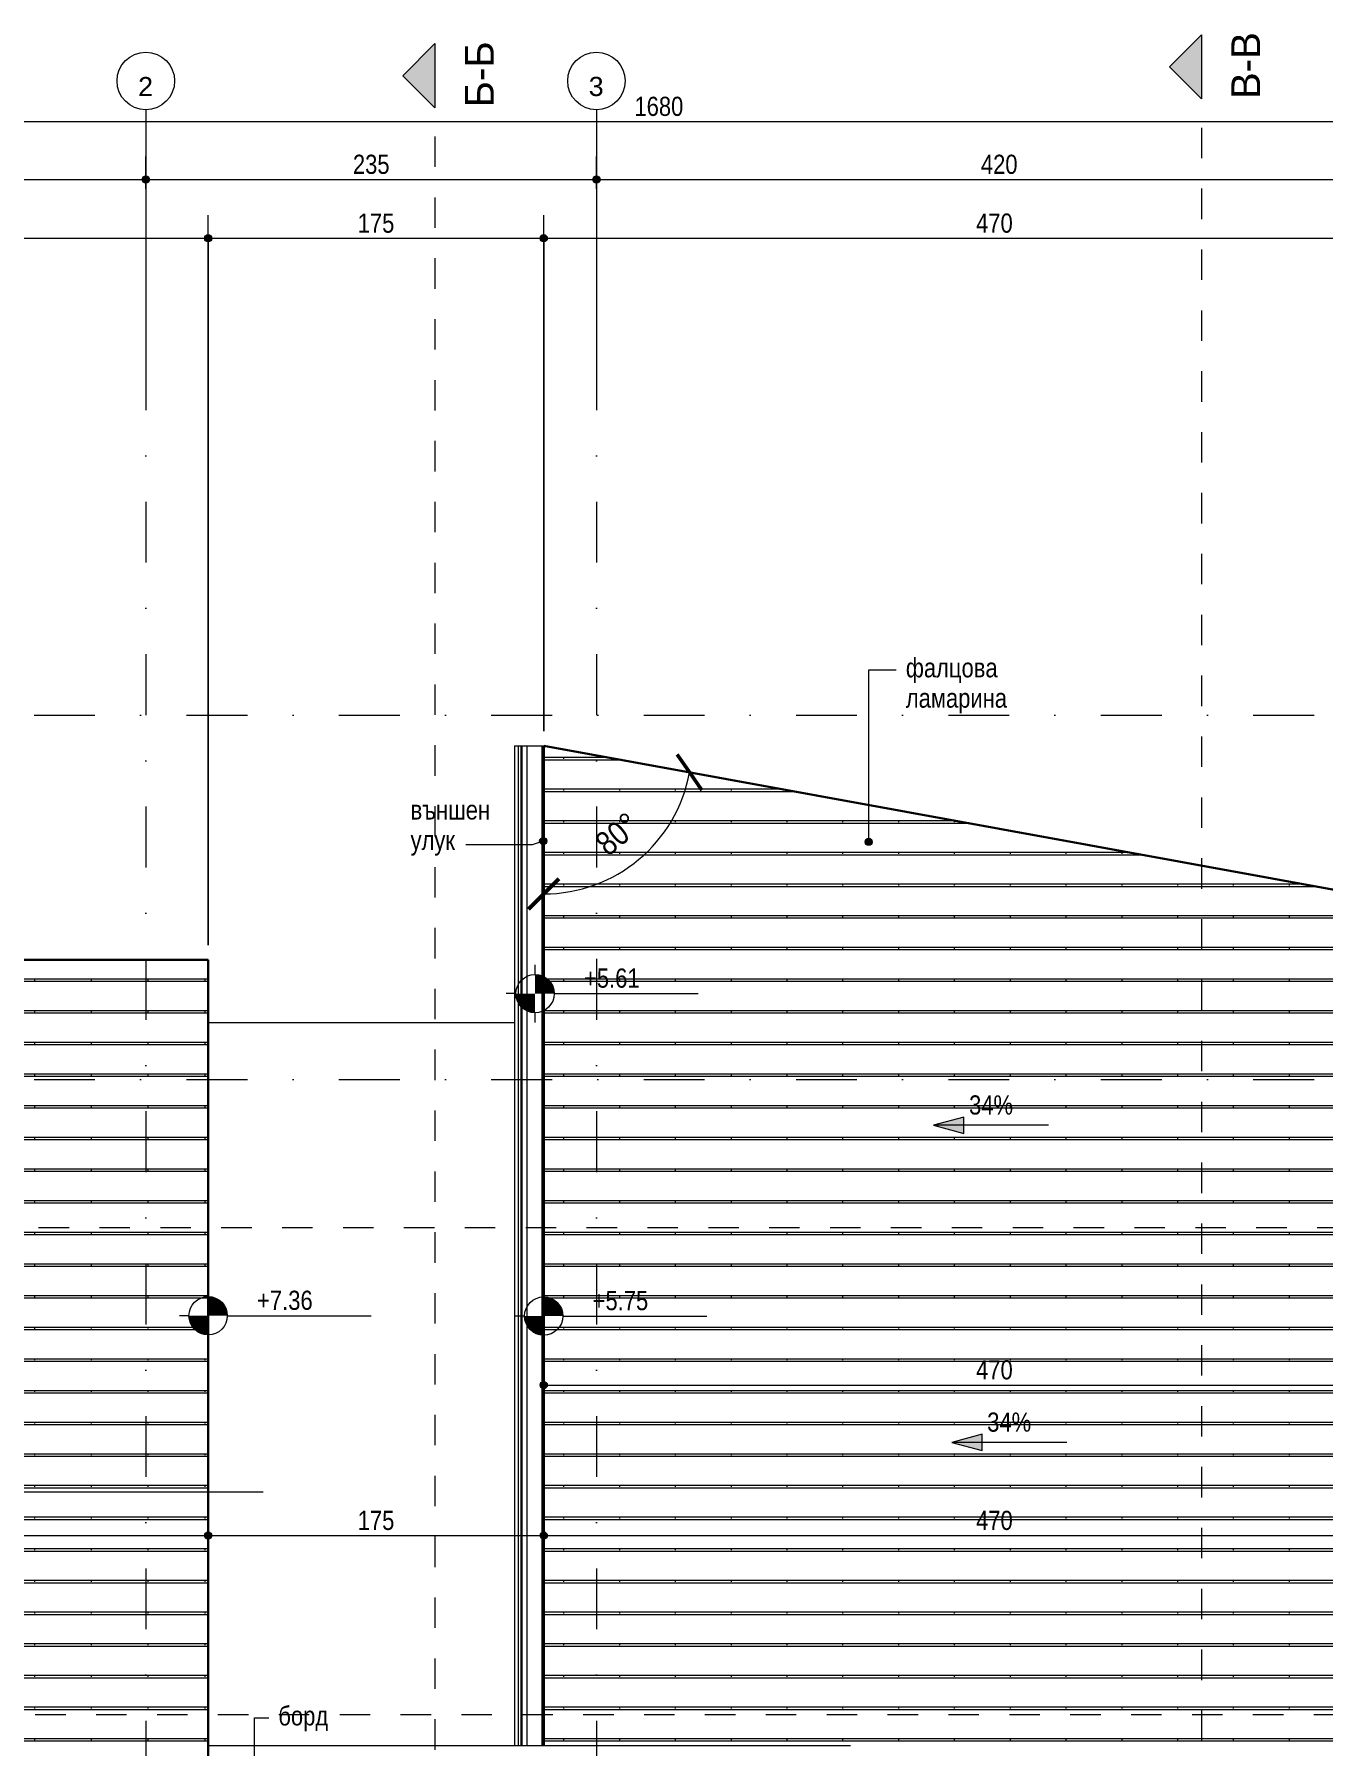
# Model space of a CAD drawing. Header units: centimetres. Extents: x -78 to 2009, y -1469 to 312.
# Drawn here: x 638 to 1310, y -582 to 311 of the extents above; entities that cross this region are included whole.
import ezdxf

# ---------------------------------------------------------------- set-up
doc = ezdxf.new("R2010")
doc.units = ezdxf.units.CM
doc.linetypes.add('Dash', pattern=[31.75, 15.875, -15.875])
doc.linetypes.add('Dash dot', pattern=[79.375, 31.75, -23.8125, 0, -23.8125])
for name, color, linetype, lineweight in [('A-ANNO-DIMS', 7, 'Continuous', 9), ('A-ANNO-DIMS-50', 7, 'Continuous', 9), ('A-ANNO-NOTE', 7, 'Continuous', 9), ('A-DETL-MBND', 7, 'Continuous', 9), ('A-ROOF', 7, 'Continuous', 9), ('A-ROOF-OTLN', 7, 'Continuous', 9), ('A-ROOF-PATT', 7, 'Continuous', 9), ('A-WALL', 7, 'Continuous', 9), ('G-ANNO-DIMS', 7, 'Continuous', 9), ('G-ANNO-SYMB', 7, 'Continuous', 9), ('G-ANNO-TEXT', 7, 'Continuous', 9), ('S-GRID', 7, 'Continuous', 9), ('S-GRID-IDEN', 7, 'Continuous', 9)]:
    doc.layers.add(name, color=color, linetype=linetype, lineweight=lineweight)
doc.styles.add('Arial', font='arial.ttf', dxfattribs={"height": 10})
doc.styles.add('Arial Narrow', font='ARIALN.TTF', dxfattribs={"height": 10})
doc.styles.add('Arial Narrow_1', font='ARIALN.TTF', dxfattribs={"height": 12.5})
doc.styles.add('Arial Narrow_2', font='ARIALN.TTF', dxfattribs={"height": 10})
doc.styles.add('Arial_1', font='arial.ttf', dxfattribs={"height": 15})
doc.dimstyles.new('Diagonal_1', dxfattribs={"dimscale": 30.48, "dimtxt": 12.792887, "dimasz": 0.520833, "dimexe": 0.393701, "dimexo": 0.246063, "dimgap": 0.246063, "dimtad": 1, "dimdec": 0, "dimzin": 0, "dimdsep": 46, "dimtxsty": 'Arial Narrow_1', "dimblk1": 'OBLIQUE', "dimblk2": 'OBLIQUE', "dimsah": 1, "dimcen": 0.09, "dimadec": 0, "dimazin": 0, "dimtfac": 1, "dimtdec": 4, "dimtix": 1, "dimtmove": 0, "dimatfit": 3, "dimfxl": 0, "dimtvp": 1, "dimtolj": 1, "dimtzin": 0, "dimarcsym": 0})
doc.dimstyles.new('TEC_DIM', dxfattribs={"dimscale": 30.48, "dimtxt": 10.23431, "dimasz": 0.492126, "dimexe": 0.393701, "dimexo": 0.246063, "dimgap": 0, "dimtad": 1, "dimdec": 0, "dimzin": 0, "dimdsep": 46, "dimtxsty": 'Arial Narrow', "dimblk1": 'DOTSMALL', "dimblk2": 'DOTSMALL', "dimsah": 1, "dimcen": 0.09, "dimazin": 0, "dimtfac": 1, "dimtdec": 4, "dimtix": 1, "dimtmove": 0, "dimatfit": 3, "dimfxl": 0, "dimtvp": 1, "dimtolj": 1, "dimtzin": 0, "dimarcsym": 0})

# ---------------------------------------------------------------- blocks, each defined once
blk = doc.blocks.new('Grid - TEC_GRID_CIRCLE-145857-ПОКРИВ')
at = {"layer": 'S-GRID-IDEN'}
blk.add_circle((0, 0), 0.3, dxfattribs=at)
blk = doc.blocks.new('Section - TEC_SECTION-13048-ПОКРИВ')
at = {"layer": 'G-ANNO-SYMB'}
blk.add_hatch(color=256, dxfattribs=at).paths.add_polyline_path([(0, 0.334), (0.334, 0), (-0.334, 0)])
for p, q in [((0, 0.334), (-0.334, 0)), ((0.334, 0), (0, 0.334)), ((-0.334, 0), (0.334, 0))]:
    blk.add_line(p, q, dxfattribs=at)
blk = doc.blocks.new('Spot Elevations - PLAN - PROJECT-149572-ПОКРИВ')
at = {"layer": 'A-ANNO-NOTE'}
h = blk.add_hatch(color=256, dxfattribs=at)
edge = h.paths.add_edge_path()
edge.add_line((0, 0), (0, 0.2))
edge.add_arc((0, 0), 0.2, 0, 90, ccw=False)
edge.add_line((0.2, 0), (0, 0))
h = blk.add_hatch(color=256, dxfattribs=at)
edge = h.paths.add_edge_path()
edge.add_line((0, 0), (0, -0.2))
edge.add_arc((0, 0), 0.2, 180, 270, ccw=False)
edge.add_line((-0.2, 0), (0, 0))
for p, q in [((0, 0.2), (0, 0.3)), ((-0.2, 0), (-0.3, 0)), ((0.2, 0), (1.7, 0)), ((0, -0.3), (0, -0.2))]:
    blk.add_line(p, q, dxfattribs=at)
blk.add_circle((0, 0), 0.2, dxfattribs=at)
blk = doc.blocks.new('DIMBLOCK3-ПОКРИВ')
at = {"layer": 'A-ANNO-DIMS-50', "transparency": 16777216}
h = blk.add_hatch(color=256, dxfattribs=at)
edge = h.paths.add_edge_path()
edge.add_arc((236.64, 235.35), 1.88, 0, 360)
h = blk.add_hatch(color=256, dxfattribs=at)
edge = h.paths.add_edge_path()
edge.add_arc((696.64, 235.35), 1.88, 0, 360)
for p, q in [((236.64, 230.5), (236.64, 247.35)), ((696.64, 230.5), (696.64, 247.35)), ((236.64, 235.35), (696.64, 235.35)), ((236.64, 235.35), (236.64, 230.5)), ((696.64, 235.35), (696.64, 230.5))]:
    blk.add_line(p, q, dxfattribs=at)
for centre in [(236.64, 235.35), (696.64, 235.35)]:
    blk.add_circle(centre, 1.88, dxfattribs=at)
at = {"layer": 'A-ANNO-DIMS-50', "color": 0, "transparency": 16777216, "insert": (457.14, 248.27), "char_height": 10, "width": 22.8079, "attachment_point": 1, "line_spacing_factor": 0.974696, "style": 'Arial Narrow'}
blk.add_mtext('460', dxfattribs=at)
blk = doc.blocks.new('_DotSmall')
at = {"color": 0, "linetype": 'ByBlock', "const_width": 0.5}
blk.add_lwpolyline([(-0.0625, 0, 1), (0.0625, 0, 1)], format="xyb", close=True, dxfattribs=at)
blk = doc.blocks.new('DIMBLOCK4-ПОКРИВ')
at = {"layer": 'A-ANNO-DIMS-50', "transparency": 16777216}
h = blk.add_hatch(color=256, dxfattribs=at)
edge = h.paths.add_edge_path()
edge.add_arc((696.64, 235.35), 1.88, 0, 360)
h = blk.add_hatch(color=256, dxfattribs=at)
edge = h.paths.add_edge_path()
edge.add_arc((931.64, 235.35), 1.88, 0, 360)
for p, q in [((696.64, 230.5), (696.64, 247.35)), ((931.64, 230.5), (931.64, 247.35)), ((696.64, 235.35), (931.64, 235.35)), ((696.64, 235.35), (696.64, 230.5)), ((931.64, 235.35), (931.64, 230.5))]:
    blk.add_line(p, q, dxfattribs=at)
for centre in [(696.64, 235.35), (931.64, 235.35)]:
    blk.add_circle(centre, 1.88, dxfattribs=at)
at = {"layer": 'A-ANNO-DIMS-50', "color": 0, "transparency": 16777216, "insert": (804.64, 248.27), "char_height": 10, "width": 22.8079, "attachment_point": 1, "line_spacing_factor": 0.974696, "style": 'Arial Narrow'}
blk.add_mtext('235', dxfattribs=at)
blk = doc.blocks.new('DIMBLOCK5-ПОКРИВ')
at = {"layer": 'A-ANNO-DIMS-50', "transparency": 16777216}
h = blk.add_hatch(color=256, dxfattribs=at)
edge = h.paths.add_edge_path()
edge.add_arc((931.64, 235.35), 1.88, 0, 360)
h = blk.add_hatch(color=256, dxfattribs=at)
edge = h.paths.add_edge_path()
edge.add_arc((1351.64, 235.35), 1.88, 0, 360)
for p, q in [((931.64, 230.5), (931.64, 247.35)), ((1351.64, 230.5), (1351.64, 247.35)), ((931.64, 235.35), (1351.64, 235.35)), ((931.64, 235.35), (931.64, 230.5)), ((1351.64, 235.35), (1351.64, 230.5))]:
    blk.add_line(p, q, dxfattribs=at)
for centre in [(931.64, 235.35), (1351.64, 235.35)]:
    blk.add_circle(centre, 1.88, dxfattribs=at)
at = {"layer": 'A-ANNO-DIMS-50', "color": 0, "transparency": 16777216, "insert": (1132.14, 248.27), "char_height": 10, "width": 22.8079, "attachment_point": 1, "line_spacing_factor": 0.974696, "style": 'Arial Narrow'}
blk.add_mtext('420', dxfattribs=at)
blk = doc.blocks.new('DIMBLOCK8-ПОКРИВ')
at = {"layer": 'A-ANNO-DIMS-50', "transparency": 16777216}
h = blk.add_hatch(color=256, dxfattribs=at)
edge = h.paths.add_edge_path()
edge.add_arc((124.14, 265.57), 1.88, 0, 360)
h = blk.add_hatch(color=256, dxfattribs=at)
edge = h.paths.add_edge_path()
edge.add_arc((1804.14, 265.57), 1.88, 0, 360)
for p, q in [((124.14, -409.09), (124.14, 277.57)), ((1804.14, 17.98), (1804.14, 277.57)), ((124.14, 265.57), (1804.14, 265.57)), ((124.14, 265.57), (124.14, -409.09)), ((1804.14, 265.57), (1804.14, 17.98))]:
    blk.add_line(p, q, dxfattribs=at)
for centre in [(124.14, 265.57), (1804.14, 265.57)]:
    blk.add_circle(centre, 1.88, dxfattribs=at)
at = {"layer": 'A-ANNO-DIMS-50', "color": 0, "transparency": 16777216, "insert": (951.47, 278.5), "char_height": 10, "width": 30.4105, "attachment_point": 1, "line_spacing_factor": 0.974696, "style": 'Arial Narrow'}
blk.add_mtext('1680', dxfattribs=at)
blk = doc.blocks.new('DIMBLOCK10-ПОКРИВ')
at = {"layer": 'A-ANNO-DIMS-50', "transparency": 16777216}
h = blk.add_hatch(color=256, dxfattribs=at)
edge = h.paths.add_edge_path()
edge.add_arc((204.14, 204.67), 1.88, 0, 360)
h = blk.add_hatch(color=256, dxfattribs=at)
edge = h.paths.add_edge_path()
edge.add_arc((729.14, 204.67), 1.88, 0, 360)
for p, q in [((204.14, -164.09), (204.14, 216.67)), ((729.14, -164.09), (729.14, 216.67)), ((204.14, 204.67), (729.14, 204.67)), ((204.14, 204.67), (204.14, -164.09)), ((729.14, 204.67), (729.14, -164.09))]:
    blk.add_line(p, q, dxfattribs=at)
for centre in [(204.14, 204.67), (729.14, 204.67)]:
    blk.add_circle(centre, 1.88, dxfattribs=at)
at = {"layer": 'A-ANNO-DIMS-50', "color": 0, "transparency": 16777216, "insert": (457.14, 217.6), "char_height": 10, "width": 22.8079, "attachment_point": 1, "line_spacing_factor": 0.974696, "style": 'Arial Narrow'}
blk.add_mtext('525', dxfattribs=at)
blk = doc.blocks.new('DIMBLOCK11-ПОКРИВ')
at = {"layer": 'A-ANNO-DIMS-50', "transparency": 16777216}
h = blk.add_hatch(color=256, dxfattribs=at)
edge = h.paths.add_edge_path()
edge.add_arc((729.14, 204.67), 1.88, 0, 360)
h = blk.add_hatch(color=256, dxfattribs=at)
edge = h.paths.add_edge_path()
edge.add_arc((904.14, 204.67), 1.88, 0, 360)
for p, q in [((729.14, -164.09), (729.14, 216.67)), ((904.14, -52.47), (904.14, 216.67)), ((729.14, 204.67), (904.14, 204.67)), ((729.14, 204.67), (729.14, -164.09)), ((904.14, 204.67), (904.14, -52.47))]:
    blk.add_line(p, q, dxfattribs=at)
for centre in [(729.14, 204.67), (904.14, 204.67)]:
    blk.add_circle(centre, 1.88, dxfattribs=at)
at = {"layer": 'A-ANNO-DIMS-50', "color": 0, "transparency": 16777216, "insert": (807.14, 217.6), "char_height": 10, "width": 22.8079, "attachment_point": 1, "line_spacing_factor": 0.974696, "style": 'Arial Narrow'}
blk.add_mtext('175', dxfattribs=at)
blk = doc.blocks.new('DIMBLOCK12-ПОКРИВ')
at = {"layer": 'A-ANNO-DIMS-50', "transparency": 16777216}
h = blk.add_hatch(color=256, dxfattribs=at)
edge = h.paths.add_edge_path()
edge.add_arc((904.14, 204.67), 1.88, 0, 360)
h = blk.add_hatch(color=256, dxfattribs=at)
edge = h.paths.add_edge_path()
edge.add_arc((1374.14, 204.67), 1.88, 0, 360)
for p, q in [((904.14, -52.47), (904.14, 216.67)), ((1374.14, -138.26), (1374.14, 216.67)), ((904.14, 204.67), (1374.14, 204.67)), ((904.14, 204.67), (904.14, -52.47)), ((1374.14, 204.67), (1374.14, -138.26))]:
    blk.add_line(p, q, dxfattribs=at)
for centre in [(904.14, 204.67), (1374.14, 204.67)]:
    blk.add_circle(centre, 1.88, dxfattribs=at)
at = {"layer": 'A-ANNO-DIMS-50', "color": 0, "transparency": 16777216, "insert": (1129.64, 217.6), "char_height": 10, "width": 22.8079, "attachment_point": 1, "line_spacing_factor": 0.974696, "style": 'Arial Narrow'}
blk.add_mtext('470', dxfattribs=at)
blk = doc.blocks.new('DIMBLOCK62-ПОКРИВ')
at = {"layer": 'A-ANNO-DIMS-50', "lineweight": 50, "transparency": 16777216}
for p, q in [((980.21, -73.85), (973.83, -64.62)), ((980.21, -73.85), (986.59, -83.09)), ((904.14, -137.29), (912.08, -129.35)), ((904.14, -137.29), (896.21, -145.23))]:
    blk.add_line(p, q, dxfattribs=at)
at = {"layer": 'A-ANNO-DIMS-50', "transparency": 16777216}
for p, q in [((980.21, -73.85), (968.4, -71.7)), ((980.21, -73.85), (996.44, -76.82)), ((904.14, -137.29), (904.14, -125.29)), ((904.14, -137.29), (904.14, -137.29)), ((904.14, -137.29), (904.14, -153.79))]:
    blk.add_line(p, q, dxfattribs=at)
blk.add_arc((904.14, -59.97), 77.32, 270, 349.65596, dxfattribs=at)
blk.add_arc((904.14, -59.97), 77.32, 270, 349.65596, dxfattribs=at)
at = {"layer": 'A-ANNO-DIMS-50', "color": 0, "transparency": 16777216, "insert": (929.78, -108.47), "char_height": 12.5, "width": 27.2915, "attachment_point": 1, "rotation": 39.82798, "line_spacing_factor": 0.974696, "style": 'Arial Narrow_1'}
blk.add_mtext('80°', dxfattribs=at)
blk = doc.blocks.new('_Oblique')
at = {"color": 0, "linetype": 'ByBlock', "lineweight": -2}
blk.add_line((-0.5, -0.5), (0.5, 0.5), dxfattribs=at)
blk = doc.blocks.new('DIMBLOCK64-ПОКРИВ')
at = {"layer": 'A-ANNO-DIMS-50', "transparency": 16777216}
h = blk.add_hatch(color=256, dxfattribs=at)
edge = h.paths.add_edge_path()
edge.add_arc((234.26, -471.95), 1.88, 0, 360)
h = blk.add_hatch(color=256, dxfattribs=at)
edge = h.paths.add_edge_path()
edge.add_arc((729.14, -471.95), 1.88, 0, 360)
for p, q in [((234.26, -484.09), (234.26, -459.95)), ((729.14, -476.8), (729.14, -459.95)), ((234.26, -471.95), (729.14, -471.95)), ((234.26, -471.95), (234.26, -484.09)), ((729.14, -471.95), (729.14, -476.8))]:
    blk.add_line(p, q, dxfattribs=at)
for centre in [(234.26, -471.95), (729.14, -471.95)]:
    blk.add_circle(centre, 1.88, dxfattribs=at)
at = {"layer": 'A-ANNO-DIMS-50', "color": 0, "transparency": 16777216, "insert": (472.2, -459.03), "char_height": 10, "width": 22.8079, "attachment_point": 1, "line_spacing_factor": 0.974696, "style": 'Arial Narrow'}
blk.add_mtext('495', dxfattribs=at)
blk = doc.blocks.new('DIMBLOCK65-ПОКРИВ')
at = {"layer": 'A-ANNO-DIMS-50', "transparency": 16777216}
h = blk.add_hatch(color=256, dxfattribs=at)
edge = h.paths.add_edge_path()
edge.add_arc((729.14, -471.95), 1.88, 0, 360)
h = blk.add_hatch(color=256, dxfattribs=at)
edge = h.paths.add_edge_path()
edge.add_arc((904.14, -471.95), 1.88, 0, 360)
for p, q in [((729.14, -476.8), (729.14, -459.95)), ((904.14, -476.8), (904.14, -459.95)), ((729.14, -471.95), (904.14, -471.95)), ((729.14, -471.95), (729.14, -476.8)), ((904.14, -471.95), (904.14, -476.8))]:
    blk.add_line(p, q, dxfattribs=at)
for centre in [(729.14, -471.95), (904.14, -471.95)]:
    blk.add_circle(centre, 1.88, dxfattribs=at)
at = {"layer": 'A-ANNO-DIMS-50', "color": 0, "transparency": 16777216, "insert": (807.14, -459.03), "char_height": 10, "width": 22.8079, "attachment_point": 1, "line_spacing_factor": 0.974696, "style": 'Arial Narrow'}
blk.add_mtext('175', dxfattribs=at)
blk = doc.blocks.new('DIMBLOCK66-ПОКРИВ')
at = {"layer": 'A-ANNO-DIMS-50', "transparency": 16777216}
h = blk.add_hatch(color=256, dxfattribs=at)
edge = h.paths.add_edge_path()
edge.add_arc((904.14, -471.95), 1.88, 0, 360)
h = blk.add_hatch(color=256, dxfattribs=at)
edge = h.paths.add_edge_path()
edge.add_arc((1374.14, -471.95), 1.88, 0, 360)
for p, q in [((904.14, -476.8), (904.14, -459.95)), ((1374.14, -476.8), (1374.14, -459.95)), ((904.14, -471.95), (1374.14, -471.95)), ((904.14, -471.95), (904.14, -476.8)), ((1374.14, -471.95), (1374.14, -476.8))]:
    blk.add_line(p, q, dxfattribs=at)
for centre in [(904.14, -471.95), (1374.14, -471.95)]:
    blk.add_circle(centre, 1.88, dxfattribs=at)
at = {"layer": 'A-ANNO-DIMS-50', "color": 0, "transparency": 16777216, "insert": (1129.64, -459.03), "char_height": 10, "width": 22.8079, "attachment_point": 1, "line_spacing_factor": 0.974696, "style": 'Arial Narrow'}
blk.add_mtext('470', dxfattribs=at)
blk = doc.blocks.new('DIMBLOCK68-ПОКРИВ')
at = {"layer": 'A-ANNO-DIMS-50', "transparency": 16777216}
h = blk.add_hatch(color=256, dxfattribs=at)
edge = h.paths.add_edge_path()
edge.add_arc((904.14, -393.43), 1.88, 0, 360)
h = blk.add_hatch(color=256, dxfattribs=at)
edge = h.paths.add_edge_path()
edge.add_arc((1374.14, -393.43), 1.88, 0, 360)
for p, q in [((904.14, -398.27), (904.14, -381.43)), ((1374.14, -398.27), (1374.14, -381.43)), ((904.14, -393.43), (1374.14, -393.43)), ((904.14, -393.43), (904.14, -398.27)), ((1374.14, -393.43), (1374.14, -398.27))]:
    blk.add_line(p, q, dxfattribs=at)
for centre in [(904.14, -393.43), (1374.14, -393.43)]:
    blk.add_circle(centre, 1.88, dxfattribs=at)
at = {"layer": 'A-ANNO-DIMS-50', "color": 0, "transparency": 16777216, "insert": (1129.64, -380.5), "char_height": 10, "width": 22.8079, "attachment_point": 1, "line_spacing_factor": 0.974696, "style": 'Arial Narrow'}
blk.add_mtext('470', dxfattribs=at)

msp = doc.modelspace()

# ---------------------------------------------------------------- hatches: boundary and pattern name
at = {"layer": 'A-ROOF-PATT', "true_color": 0x8b8b8b}
h = msp.add_hatch(dxfattribs=at)
h.set_pattern_fill('FP1_13', color=252, style=0, pattern_type=2)
h.set_pattern_definition([(270, (99.568, -16.51), (29.105, -16.51), [0.8382, -15.672]), (0, (99.568, 0), (29.105, 16.51), [29.105, 0]), (0, (99.568, -1.27), (29.105, 16.51), [29.105, 0])])
h.paths.add_polyline_path([(1064.14, -643.59), (1374.14, -643.59), (1374.14, -145.76), (904.14, -59.97), (904.14, -581.59), (1064.14, -581.59), (1064.14, -622.59)])
h = msp.add_hatch(dxfattribs=at)
h.set_pattern_fill('FP1_2', color=252, style=0, pattern_type=2)
h.set_pattern_definition([(270, (17.11, -16.51), (29.592, -16.51), [0.8382, -15.672]), (0, (17.109, 0), (29.592, 16.51), [29.592, 0]), (0, (17.109, -1.27), (29.592, 16.51), [29.592, 0])])
h.paths.add_polyline_path([(204.14, -1256.59), (729.14, -1256.59), (729.14, -171.59), (204.14, -171.59), (204.14, -416.59), (124.14, -416.59), (124.14, -491.59), (234.26, -491.59), (234.26, -671.59), (124.14, -671.59), (124.14, -946.59), (204.14, -946.59), (204.14, -1196.87)])
at = {"layer": 'G-ANNO-DIMS'}
for points in [[(1107.44, -257.95), (1123.32, -262.2), (1123.32, -253.69)], [(1116.91, -423.36), (1132.78, -427.61), (1132.78, -419.1)]]:
    msp.add_hatch(color=256, dxfattribs=at).paths.add_polyline_path(points)
at = {"layer": 'G-ANNO-TEXT'}
h = msp.add_hatch(color=256, dxfattribs=at)
edge = h.paths.add_edge_path()
edge.add_arc((903.9, -109.71), 1.87, 0, 360)
h = msp.add_hatch(color=256, dxfattribs=at)
edge = h.paths.add_edge_path()
edge.add_arc((1073.62, -110.19), 1.88, 0, 360)

# ---------------------------------------------------------------- linework, layer by layer
at = {"layer": 'A-DETL-MBND', "color": 253, "true_color": 0xaaaaaa}
msp.add_line((889.1, -204.59), (729.14, -204.59), dxfattribs=at)
at = {"layer": 'A-ROOF', "lineweight": 30}
for p, q in [((1374.14, -145.76), (904.14, -59.97)), ((904.14, -59.97), (904.14, -581.59)), ((204.14, -171.59), (729.14, -171.59)), ((729.14, -171.59), (729.14, -1256.59))]:
    msp.add_line(p, q, dxfattribs=at)
at = {"layer": 'A-ROOF-OTLN'}
for p, q in [((888.9, -59.97), (888.9, -581.59)), ((888.9, -59.97), (890.86, -59.97)), ((890.86, -59.97), (890.86, -581.59)), ((890.87, -59.97), (904.14, -59.97)), ((892.3, -59.97), (892.3, -581.59)), ((892.8, -59.97), (892.8, -581.59)), ((895.3, -59.97), (895.3, -581.59)), ((903.14, -59.97), (903.14, -581.59))]:
    msp.add_line(p, q, dxfattribs=at)
at = {"layer": 'A-WALL'}
msp.add_line((1064.14, -581.59), (729.14, -581.59), dxfattribs=at)
at = {"layer": 'G-ANNO-DIMS'}
for p, q in [((1123.32, -253.69), (1107.44, -257.95)), ((1107.44, -257.95), (1123.32, -262.2)), ((1167.44, -257.95), (1107.44, -257.95)), ((1123.32, -262.2), (1123.32, -253.69)), ((1132.78, -419.1), (1116.91, -423.36)), ((1132.78, -427.61), (1132.78, -419.1)), ((1116.91, -423.36), (1132.78, -427.61)), ((1176.91, -423.36), (1116.91, -423.36))]:
    msp.add_line(p, q, dxfattribs=at)
at = {"layer": 'G-ANNO-SYMB', "linetype": 'Dash', "lineweight": 18}
for p, q in [((847.43, 289.49), (847.43, -1451.4)), ((1247.14, 294.08), (1247.14, -1446.6)), ((-57.75, -311.23), (1992.57, -311.23)), ((-59.49, -565.23), (1984.55, -565.23))]:
    msp.add_line(p, q, dxfattribs=at)
at = {"layer": 'G-ANNO-TEXT'}
for p, q in [((1073.62, -20.33), (1088.01, -20.33)), ((1073.62, -110.19), (1073.62, -20.33)), ((898.17, -111.69), (863.52, -111.69)), ((903.9, -109.71), (898.17, -111.69)), ((753.37, -566.99), (760.74, -566.99)), ((753.37, -588.27), (753.37, -566.99))]:
    msp.add_line(p, q, dxfattribs=at)
for centre, radius in [((903.9, -109.71), 1.87), ((1073.62, -110.19), 1.88)]:
    msp.add_circle(centre, radius, dxfattribs=at)
at = {"layer": 'S-GRID', "color": 1, "lineweight": 18, "true_color": 0xff0000}
for p, q in [((696.64, 271.72), (696.64, 146.72)), ((931.64, 271.72), (931.64, 146.72)), ((632.75, -449.09), (757.75, -449.09))]:
    msp.add_line(p, q, dxfattribs=at)
at = {"layer": 'S-GRID', "color": 1, "linetype": 'Dash dot', "lineweight": 18, "true_color": 0xff0000}
for p, q in [((696.64, 146.72), (696.64, -1310.92)), ((931.64, 146.72), (931.64, -1310.92)), ((82.05, -44.09), (1840.98, -44.09)), ((82.05, -234.09), (1840.98, -234.09))]:
    msp.add_line(p, q, dxfattribs=at)

# ---------------------------------------------------------------- block references
at = {"layer": 'G-ANNO-DIMS', "xscale": 49.99999999999998, "yscale": 49.99999999999998, "zscale": 49.99999999999998}
for p in [(899.64, -189.26), (729.14, -357.31), (904.14, -357.48)]:
    msp.add_blockref('Spot Elevations - PLAN - PROJECT-149572-ПОКРИВ', p, dxfattribs=at)
at = {"layer": 'G-ANNO-SYMB', "extrusion": (0, 0, -1), "xscale": 49.99999999999998, "yscale": 49.99999999999998, "zscale": 49.99999999999998, "rotation": 270.0000000000003}
for p in [(-847.43, 289.49), (-1247.14, 294.08)]:
    msp.add_blockref('Section - TEC_SECTION-13048-ПОКРИВ', p, dxfattribs=at)
at = {"layer": 'S-GRID-IDEN', "xscale": 49.99999999999998, "yscale": 49.99999999999998, "zscale": 49.99999999999998, "rotation": 180}
for p in [(696.64, 286.72), (931.64, 286.72)]:
    msp.add_blockref('Grid - TEC_GRID_CIRCLE-145857-ПОКРИВ', p, dxfattribs=at)

# ---------------------------------------------------------------- texts
at = {"layer": 'G-ANNO-DIMS', "char_height": 10, "attachment_point": 1, "line_spacing_factor": 0.974696, "style": 'Arial Narrow'}
for s, insert, width in [('+5.61', (925.16, -176.18), 34.7536), ('34%', (1125.98, -242.36), 27.5081), ('+7.36', (754.66, -344.23), 34.7536), ('+5.75', (929.66, -344.4), 34.7536), ('34%', (1135.44, -407.77), 27.5081)]:
    msp.add_mtext(s, dxfattribs=dict(at, insert=insert, width=width))
at = {"layer": 'G-ANNO-SYMB', "char_height": 15, "attachment_point": 5, "rotation": 90, "line_spacing_factor": 0.936439, "style": 'Arial_1'}
for s, insert, width in [('\\pt60,120,180,240,300,360,420,480,540,600,660,720,780,840,900,960,1020,1080,1140,1200,1260,1320,1380,1440,1500,1560,1620,1680,1740,1800,1860,1920;{\\fArial|b0|i0|c204|p34;Б}-{\\fArial|b0|i0|c204|p34;Б}', (870.56, 290.16), 35.05), ('\\pt60,120,180,240,300,360,420,480,540,600,660,720,780,840,900,960,1020,1080,1140,1200,1260,1320,1380,1440,1500,1560,1620,1680,1740,1800,1860,1920;{\\fArial|b0|i0|c204|p34;В}-{\\fArial|b0|i0|c204|p34;В}', (1270.27, 294.75), 35.7)]:
    msp.add_mtext(s, dxfattribs=dict(at, insert=insert, width=width))
at = {"layer": 'G-ANNO-TEXT', "char_height": 10, "attachment_point": 1, "line_spacing_factor": 0.949189, "style": 'Arial Narrow_2'}
for s, insert, width in [('\\pt15,30,45,60,75,90,105,120,135,150,165,180,195,210,225,240,255,270,285,300,315,330,345,360,375,390,405,420,435,450,465,480;{\\fArial Narrow|b0|i0|c204|p34;фалцова ламарина}', (1093.01, -14.32), 86.35), ('\\pt15,30,45,60,75,90,105,120,135,150,165,180,195,210,225,240,255,270,285,300,315,330,345,360,375,390,405,420,435,450,465,480;{\\fArial Narrow|b0|i0|c204|p34;външен улук}', (834.71, -88.48), 58.55), ('\\pt15,30,45,60,75,90,105,120,135,150,165,180,195,210,225,240,255,270,285,300,315,330,345,360,375,390,405,420,435,450,465,480;{\\fArial Narrow|b0|i0|c204|p34;борд}', (765.74, -560.98), 86.35)]:
    msp.add_mtext(s, dxfattribs=dict(at, insert=insert, width=width))
at = {"layer": 'S-GRID-IDEN', "char_height": 10, "width": 8.25, "attachment_point": 5, "line_spacing_factor": 0.936439, "style": 'Arial'}
for s, insert in [('\\pt50,100,150,200,250,300,350,400,450,500,550,600,650,700,750,800,850,900,950,1000,1050,1100,1150,1200,1250,1300,1350,1400,1450,1500,1550,1600;2', (696.5, 283.81)), ('\\pt50,100,150,200,250,300,350,400,450,500,550,600,650,700,750,800,850,900,950,1000,1050,1100,1150,1200,1250,1300,1350,1400,1450,1500,1550,1600;3', (931.5, 283.81))]:
    msp.add_mtext(s, dxfattribs=dict(at, insert=insert))

# ---------------------------------------------------------------- dimensions: what is measured, and where the dimension line sits
at = {"layer": 'A-ANNO-DIMS'}
for base, p1, p2, override, picture, middle in [((1804.14, 265.57), (124.14, -416.59), (1804.14, 10.48), {"dimpost": '<>', "dimfxl": 1733.431886}, 'DIMBLOCK8-ПОКРИВ', (964.14, 270.68)), ((696.64, 235.35), (236.64, 238), (696.64, 238), {"dimpost": '<>', "dimfxl": 460}, 'DIMBLOCK3-ПОКРИВ', (466.64, 240.45)), ((931.64, 235.35), (696.64, 238), (931.64, 238), {"dimpost": '<>', "dimfxl": 235}, 'DIMBLOCK4-ПОКРИВ', (814.14, 240.45)), ((1351.64, 235.35), (931.64, 238), (1351.64, 238), {"dimpost": '<>', "dimfxl": 420}, 'DIMBLOCK5-ПОКРИВ', (1141.64, 240.45)), ((729.14, 204.67), (204.14, -171.59), (729.14, -171.59), {"dimpost": '<>', "dimfxl": 525}, 'DIMBLOCK10-ПОКРИВ', (466.64, 209.78)), ((904.14, 204.67), (729.14, -171.59), (904.14, -59.97), {"dimpost": '<>', "dimfxl": 207.565175}, 'DIMBLOCK11-ПОКРИВ', (816.64, 209.78)), ((1374.14, -393.43), (904.14, -390.77), (1374.14, -390.77), {"dimpost": '<>', "dimfxl": 470}, 'DIMBLOCK68-ПОКРИВ', (1139.14, -388.32)), ((729.14, -471.95), (234.26, -491.59), (729.14, -469.3), {"dimpost": '<>', "dimfxl": 495.381309}, 'DIMBLOCK64-ПОКРИВ', (481.7, -466.84)), ((904.14, -471.95), (729.14, -469.3), (904.14, -469.3), {"dimpost": '<>', "dimfxl": 175}, 'DIMBLOCK65-ПОКРИВ', (816.64, -466.84)), ((1374.14, -471.95), (904.14, -469.3), (1374.14, -469.3), {"dimpost": '<>', "dimfxl": 470}, 'DIMBLOCK66-ПОКРИВ', (1139.14, -466.84))]:
    dim = msp.add_linear_dim(base=base, p1=p1, p2=p2, dimstyle='TEC_DIM', override=override, dxfattribs=at)
    dim.commit()
    dim.dimension.update_dxf_attribs({"geometry": picture, "text_midpoint": middle})
dim = msp.add_linear_dim(base=(1374.14, 204.67), p1=(904.14, -59.97), p2=(1374.14, -145.76), angle=0, dimstyle='TEC_DIM', override={"dimpost": '<>', "dimfxl": 477.764969}, dxfattribs=at)
dim.commit()
dim.dimension.update_dxf_attribs({"geometry": 'DIMBLOCK12-ПОКРИВ', "text_midpoint": (1139.14, 209.78)})
dim = msp.add_angular_dim_3p(base=(938.71, -129.14), center=(904.14, -59.97), p1=(904.14, -161.29), p2=(1003.82, -78.16), dimstyle='Diagonal_1', override={"dimpost": '<>', "dimfxl": 129.78995}, dxfattribs=at)
dim.commit()
dim.dimension.update_dxf_attribs({"geometry": 'DIMBLOCK62-ПОКРИВ', "text_midpoint": (944.78, -108.69)})

doc.saveas('drawing.dxf')
